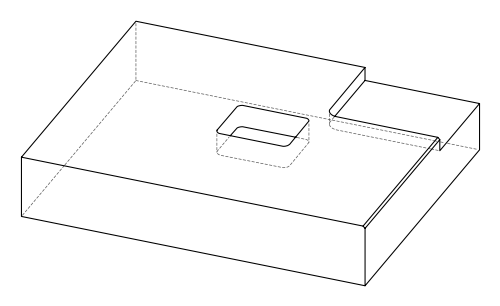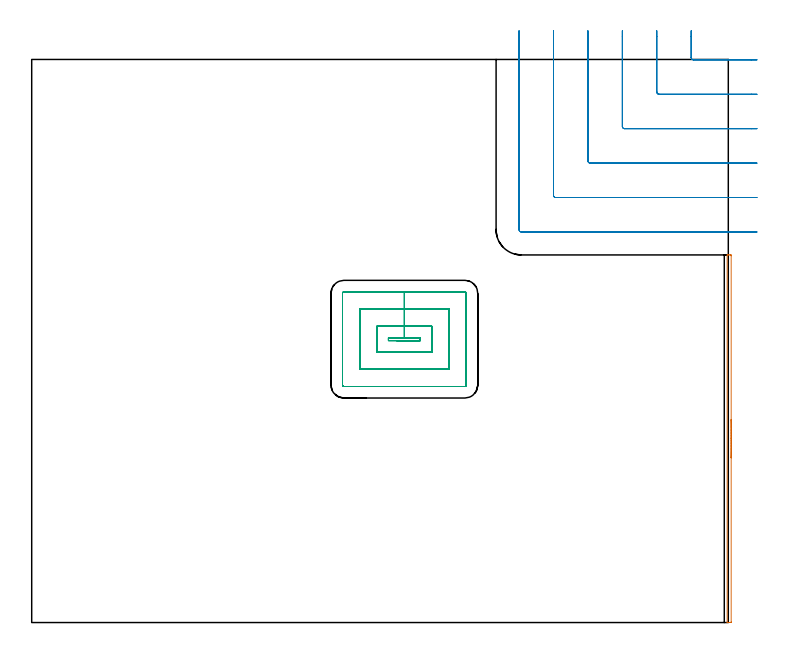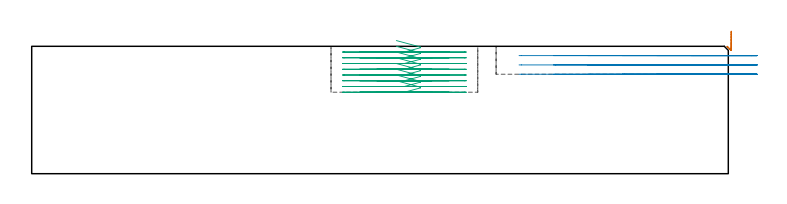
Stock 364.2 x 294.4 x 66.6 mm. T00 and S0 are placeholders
(PLAN: 3 operations, 2 tool changes, 16.4 min)
(1 AREA_MILL | FG_CHAMFER_SURFACE | UGT0205_001 | 1.69 min | 427 mm3)
(2 MILL_CORNER_NOTCH_RECTANGULAR | CORNER_NOTCH_RECTANGULAR | UGT0201_106 | Follow Part, ap 6, ae 75% | 5.47 min | 180601 mm3)
(3 MILL_RECTANGULAR_POCKET | POCKET_RECTANGULAR_STRAIGHT | NXT0201_011 | Follow Part, ap 3, ae 75% | 9.23 min | 112295 mm3)
(TOOL UGT0205_001 | Chamfer Mill 20 x 3 x 45 deg. | D20 FL50 Z2)
(TOOL UGT0201_106 | End Mill 24 mm | D24 FL25 Z2)
(TOOL NXT0201_011 | ENDMILL 12mm [2P460-1200-NA 1630] | D12 FL38 Z6)
(OP 1 AREA_MILL)
G17 G21 G94 G90
T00 M6
G54
G17 G0 G90 X365.7 Y106.1 S1061 M3
G43 Z76.6 H0
Z74.5
G94 G1 Y106.062 Z73.628 F250.
Y105.948 Z72.764
Y105.759 Z71.912
Y105.497 Z71.08
Y105.163 Z70.274
Y104.76 Z69.5
Y104.292 Z68.764
Y103.76 Z68.072
Y103.171 Z67.429
Y102.528 Z66.84
Y101.836 Z66.308
Y101.1 Z65.84
Y100.326 Z65.437
Y99.52 Z65.103
Y98.688 Z64.841
Y97.836 Z64.652
Y96.972 Z64.538
Y96.1 Z64.5
Y0.304
X365.697 Y0.159 Z64.503
X365.691 Y0.002 Z64.505
X365.415 Y0. Z64.782
X365.096 Z65.099
X364.031 Z66.168
X363.654 Y0.007 Z66.538
X363.603 Y0.01 Z66.588
X363.6 Y0.159 Z66.6
Y192.041
X363.603 Y192.19 Z66.588
X363.654 Y192.193 Z66.538
X364.032 Y192.2 Z66.168
X364.458 Z65.741
X365.096 Z65.099
X365.415 Z64.782
X365.691 Y192.198 Z64.505
X365.696 Y192.041 Z64.504
X365.7 Y191.739 Z64.5
Y96.1
Y95.228 Z64.538
Y94.364 Z64.652
Y93.512 Z64.841
Y92.68 Z65.103
Y91.874 Z65.437
Y91.1 Z65.84
Y90.364 Z66.308
Y89.672 Z66.84
Y89.029 Z67.429
Y88.44 Z68.072
Y87.908 Z68.764
Y87.44 Z69.5
Y87.037 Z70.274
Y86.703 Z71.08
Y86.441 Z71.912
Y86.252 Z72.764
Y86.138 Z73.628
Y86.1 Z74.5
G0 Z76.6
M5
M2
(OP 2 MILL_CORNER_NOTCH_RECTANGULAR)
G17 G21 G94 G90
T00 M6
G54
G17 G0 G90 X344.8 Y309.4 S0 M3
G43 Z76.6 H0
Z61.733
G94 G1 Y306.4 F250.
Y295.393 F500.
G3 X345.993 Y294.2 R1.2
G1 X376.2
X379.2 F250.
G0 Z76.6
X326.8 Y309.4
Z61.733
G1 Y306.4
Y277.393 F500.
G3 X327.993 Y276.2 R1.2
G1 X376.2
X379.2 F250.
G0 Z76.6
X308.8 Y309.4
Z61.733
G1 Y306.4
Y259.394 F500.
G3 X309.994 Y258.2 R1.2
G1 X376.2
X379.2 F250.
G0 Z76.6
X290.8 Y309.4
Z61.733
G1 Y306.4
Y241.394 F500.
G3 X291.994 Y240.2 R1.2
G1 X376.2
X379.2 F250.
G0 Z76.6
X272.8 Y309.4
Z61.733
G1 Y306.4
Y223.395 F500.
G3 X273.995 Y222.2 R1.2
G1 X376.2
X379.2 F250.
G0 Z76.6
X254.8 Y309.4
Z61.733
G1 Y306.4
Y205.395 F500.
G3 X255.995 Y204.2 R1.2
G1 X376.2
X379.2 F250.
G0 Z76.6
X344.8 Y309.4
Z56.867
G1 Y306.4
Y295.393 F500.
G3 X345.993 Y294.2 R1.2
G1 X376.2
X379.2 F250.
G0 Z76.6
X326.8 Y309.4
Z56.867
G1 Y306.4
Y277.393 F500.
G3 X327.993 Y276.2 R1.2
G1 X376.2
X379.2 F250.
G0 Z76.6
X308.8 Y309.4
Z56.867
G1 Y306.4
Y259.394 F500.
G3 X309.994 Y258.2 R1.2
G1 X376.2
X379.2 F250.
G0 Z76.6
X290.8 Y309.4
Z56.867
G1 Y306.4
Y241.394 F500.
G3 X291.994 Y240.2 R1.2
G1 X376.2
X379.2 F250.
G0 Z76.6
X272.8 Y309.4
Z56.867
G1 Y306.4
Y223.395 F500.
G3 X273.995 Y222.2 R1.2
G1 X376.2
X379.2 F250.
G0 Z76.6
X254.8 Y309.4
Z56.867
G1 Y306.4
Y205.395 F500.
G3 X255.995 Y204.2 R1.2
G1 X376.2
X379.2 F250.
G0 Z76.6
X344.8 Y309.4
Z52.
G1 Y306.4
Y295.393 F500.
G3 X345.993 Y294.2 R1.2
G1 X376.2
X379.2 F250.
G0 Z76.6
X326.8 Y309.4
Z52.
G1 Y306.4
Y277.393 F500.
G3 X327.993 Y276.2 R1.2
G1 X376.2
X379.2 F250.
G0 Z76.6
X308.8 Y309.4
Z52.
G1 Y306.4
Y259.394 F500.
G3 X309.994 Y258.2 R1.2
G1 X376.2
X379.2 F250.
G0 Z76.6
X290.8 Y309.4
Z52.
G1 Y306.4
Y241.394 F500.
G3 X291.994 Y240.2 R1.2
G1 X376.2
X379.2 F250.
G0 Z76.6
X272.8 Y309.4
Z52.
G1 Y306.4
Y223.395 F500.
G3 X273.995 Y222.2 R1.2
G1 X376.2
X379.2 F250.
G0 Z76.6
X254.8 Y309.4
Z52.
G1 Y306.4
Y205.395 F500.
G3 X255.995 Y204.2 R1.2
G1 X376.2
X379.2 F250.
G0 Z76.6
M5
M2
(OP 3 MILL_RECTANGULAR_POCKET)
G17 G21 G94 G90
T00 M6
G54
G17 G0 G90 X190.658 Y147.4 S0 M3
G43 Z76.6 H1
Z69.6
G94 G1 X203.2 Z66.239 F250.
Y148.9 Z65.837
X194.85 Z63.6
X186.5 F500.
Y147.4
X203.2
Y148.9
X194.85
Y154.9
X180.5
Y141.4
X209.2
Y154.9
X194.85
Y163.9
X171.5
Y132.4
X218.2
Y163.9
X194.85
Y172.9
X163.3
G3 X162.5 Y172.1 R0.8
G1 Y124.2
G3 X163.3 Y123.4 R0.8
G1 X226.4
G3 X227.2 Y124.2 R0.8
G1 Y172.1
G3 X226.4 Y172.9 R0.8
G1 X194.85
X193.85
G0 X190.658 Y147.4 Z66.6
G1 X203.2 Z63.239 F250.
Y148.9 Z62.837
X194.85 Z60.6
X186.5 F500.
Y147.4
X203.2
Y148.9
X194.85
Y154.9
X180.5
Y141.4
X209.2
Y154.9
X194.85
Y163.9
X171.5
Y132.4
X218.2
Y163.9
X194.85
Y172.9
X163.3
G3 X162.5 Y172.1 R0.8
G1 Y124.2
G3 X163.3 Y123.4 R0.8
G1 X226.4
G3 X227.2 Y124.2 R0.8
G1 Y172.1
G3 X226.4 Y172.9 R0.8
G1 X194.85
X193.85
G0 X190.658 Y147.4 Z63.6
G1 X203.2 Z60.239 F250.
Y148.9 Z59.837
X194.85 Z57.6
X186.5 F500.
Y147.4
X203.2
Y148.9
X194.85
Y154.9
X180.5
Y141.4
X209.2
Y154.9
X194.85
Y163.9
X171.5
Y132.4
X218.2
Y163.9
X194.85
Y172.9
X163.3
G3 X162.5 Y172.1 R0.8
G1 Y124.2
G3 X163.3 Y123.4 R0.8
G1 X226.4
G3 X227.2 Y124.2 R0.8
G1 Y172.1
G3 X226.4 Y172.9 R0.8
G1 X194.85
X193.85
G0 X190.658 Y147.4 Z60.6
G1 X203.2 Z57.239 F250.
Y148.9 Z56.837
X194.85 Z54.6
X186.5 F500.
Y147.4
X203.2
Y148.9
X194.85
Y154.9
X180.5
Y141.4
X209.2
Y154.9
X194.85
Y163.9
X171.5
Y132.4
X218.2
Y163.9
X194.85
Y172.9
X163.3
G3 X162.5 Y172.1 R0.8
G1 Y124.2
G3 X163.3 Y123.4 R0.8
G1 X226.4
G3 X227.2 Y124.2 R0.8
G1 Y172.1
G3 X226.4 Y172.9 R0.8
G1 X194.85
X193.85
G0 X190.658 Y147.4 Z57.6
G1 X203.2 Z54.239 F250.
Y148.9 Z53.837
X194.85 Z51.6
X186.5 F500.
Y147.4
X203.2
Y148.9
X194.85
Y154.9
X180.5
Y141.4
X209.2
Y154.9
X194.85
Y163.9
X171.5
Y132.4
X218.2
Y163.9
X194.85
Y172.9
X163.3
G3 X162.5 Y172.1 R0.8
G1 Y124.2
G3 X163.3 Y123.4 R0.8
G1 X226.4
G3 X227.2 Y124.2 R0.8
G1 Y172.1
G3 X226.4 Y172.9 R0.8
G1 X194.85
X193.85
G0 X190.658 Y147.4 Z54.6
G1 X203.2 Z51.239 F250.
Y148.9 Z50.837
X194.85 Z48.6
X186.5 F500.
Y147.4
X203.2
Y148.9
X194.85
Y154.9
X180.5
Y141.4
X209.2
Y154.9
X194.85
Y163.9
X171.5
Y132.4
X218.2
Y163.9
X194.85
Y172.9
X163.3
G3 X162.5 Y172.1 R0.8
G1 Y124.2
G3 X163.3 Y123.4 R0.8
G1 X226.4
G3 X227.2 Y124.2 R0.8
G1 Y172.1
G3 X226.4 Y172.9 R0.8
G1 X194.85
X193.85
G0 X190.658 Y147.4 Z51.6
G1 X203.2 Z48.239 F250.
Y148.9 Z47.837
X194.85 Z45.6
X186.5 F500.
Y147.4
X203.2
Y148.9
X194.85
Y154.9
X180.5
Y141.4
X209.2
Y154.9
X194.85
Y163.9
X171.5
Y132.4
X218.2
Y163.9
X194.85
Y172.9
X163.3
G3 X162.5 Y172.1 R0.8
G1 Y124.2
G3 X163.3 Y123.4 R0.8
G1 X226.4
G3 X227.2 Y124.2 R0.8
G1 Y172.1
G3 X226.4 Y172.9 R0.8
G1 X194.85
X193.85
G0 X190.658 Y147.4 Z48.6
G1 X203.2 Z45.239 F250.
Y148.9 Z44.837
X194.85 Z42.6
X186.5 F500.
Y147.4
X203.2
Y148.9
X194.85
Y154.9
X180.5
Y141.4
X209.2
Y154.9
X194.85
Y163.9
X171.5
Y132.4
X218.2
Y163.9
X194.85
Y172.9
X163.3
G3 X162.5 Y172.1 R0.8
G1 Y124.2
G3 X163.3 Y123.4 R0.8
G1 X226.4
G3 X227.2 Y124.2 R0.8
G1 Y172.1
G3 X226.4 Y172.9 R0.8
G1 X194.85
X193.85
G0 Z76.6
M5
M2
